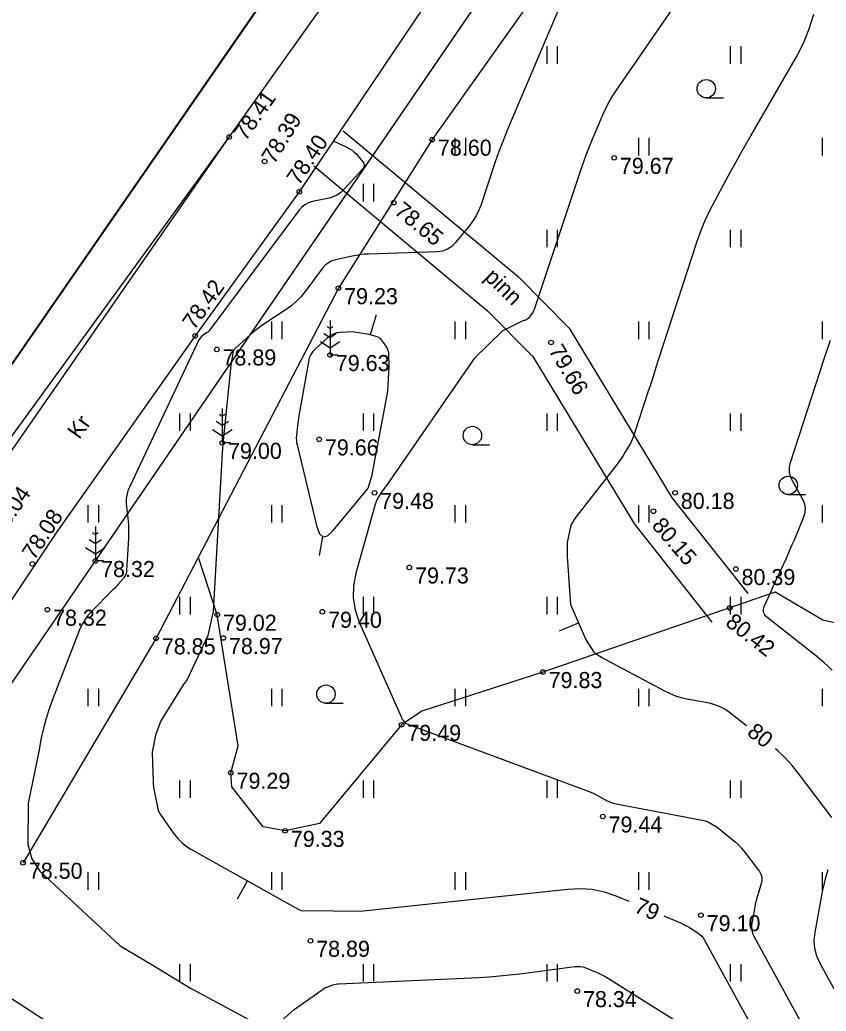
# Model space of a CAD drawing. Extents: x 628712 to 629616, y 6451157 to 6452671.
# Drawn here: x 629059.13 to 629094.28, y 6451590.28 to 6451633.48 of the extents above; entities that cross this region are included whole.
import ezdxf

# ---------------------------------------------------------------- set-up
doc = ezdxf.new("R2010")
doc.units = 0
for name, color, linetype in [('AED', 7, 'Continuous'), ('HALJASTUS', 7, 'Continuous'), ('HORISONTAAL-EH2000', 7, 'Continuous'), ('KORGUS-EH2000', 7, 'Continuous'), ('MOOTPIIR', 7, 'Continuous'), ('PIIR', 7, 'Continuous'), ('PUU', 7, 'Continuous'), ('TEE', 7, 'Continuous')]:
    doc.layers.add(name, color=color, linetype=linetype)

msp = doc.modelspace()

# ---------------------------------------------------------------- linework, layer by layer
at = {"layer": 'AED'}
for points in [[(629140.806, 6451642.17), (629106.927, 6451650.989), (629095.153, 6451654.148), (629083.897, 6451637.859), (629077.102, 6451628.262)], [(629073.014, 6451621.79), (629065.067, 6451606.53), (629059.27, 6451596.748)]]:
    msp.add_lwpolyline(points, dxfattribs=at)
at = {"layer": 'HALJASTUS'}
for p, q in [((629082.095, 6451632.334), (629082.095, 6451631.573)), ((629082.55, 6451632.334), (629082.55, 6451631.573)), ((629090.095, 6451632.334), (629090.095, 6451631.573)), ((629090.55, 6451632.334), (629090.55, 6451631.573)), ((629089.048, 6451630.083), (629089.798, 6451630.083)), ((629077.102, 6451628.262), (629073.014, 6451621.79)), ((629078.095, 6451628.334), (629078.095, 6451627.573)), ((629078.55, 6451628.334), (629078.55, 6451627.573)), ((629086.095, 6451628.334), (629086.095, 6451627.573)), ((629086.55, 6451628.334), (629086.55, 6451627.573)), ((629094.095, 6451628.334), (629094.095, 6451627.573)), ((629074.095, 6451626.334), (629074.095, 6451625.573)), ((629074.55, 6451626.334), (629074.55, 6451625.573)), ((629082.095, 6451624.334), (629082.095, 6451623.573)), ((629082.55, 6451624.334), (629082.55, 6451623.573)), ((629090.095, 6451624.334), (629090.095, 6451623.573)), ((629090.55, 6451624.334), (629090.55, 6451623.573)), ((629070.095, 6451620.334), (629070.095, 6451619.573)), ((629070.55, 6451620.334), (629070.55, 6451619.573)), ((629078.095, 6451620.334), (629078.095, 6451619.573)), ((629078.55, 6451620.334), (629078.55, 6451619.573)), ((629086.095, 6451620.334), (629086.095, 6451619.573)), ((629086.55, 6451620.334), (629086.55, 6451619.573)), ((629094.095, 6451620.334), (629094.095, 6451619.573)), ((629066.095, 6451616.334), (629066.095, 6451615.573)), ((629066.55, 6451616.334), (629066.55, 6451615.573)), ((629074.095, 6451616.334), (629074.095, 6451615.573)), ((629074.55, 6451616.334), (629074.55, 6451615.573)), ((629082.095, 6451616.334), (629082.095, 6451615.573)), ((629082.55, 6451616.334), (629082.55, 6451615.573)), ((629090.095, 6451616.334), (629090.095, 6451615.573)), ((629090.55, 6451616.334), (629090.55, 6451615.573)), ((629078.855, 6451614.968), (629079.605, 6451614.968)), ((629092.622, 6451612.796), (629093.372, 6451612.796)), ((629062.095, 6451612.334), (629062.095, 6451611.573)), ((629062.55, 6451612.334), (629062.55, 6451611.573)), ((629070.095, 6451612.334), (629070.095, 6451611.573)), ((629070.55, 6451612.334), (629070.55, 6451611.573)), ((629078.095, 6451612.334), (629078.095, 6451611.573)), ((629078.55, 6451612.334), (629078.55, 6451611.573)), ((629086.095, 6451612.334), (629086.095, 6451611.573)), ((629086.55, 6451612.334), (629086.55, 6451611.573)), ((629094.095, 6451612.334), (629094.095, 6451611.573)), ((629066.095, 6451608.334), (629066.095, 6451607.573)), ((629066.55, 6451608.334), (629066.55, 6451607.573)), ((629074.095, 6451608.334), (629074.095, 6451607.573)), ((629074.55, 6451608.334), (629074.55, 6451607.573)), ((629082.095, 6451608.334), (629082.095, 6451607.573)), ((629082.55, 6451608.334), (629082.55, 6451607.573)), ((629090.095, 6451608.334), (629090.095, 6451607.573)), ((629090.55, 6451608.334), (629090.55, 6451607.573)), ((629062.095, 6451604.334), (629062.095, 6451603.573)), ((629062.55, 6451604.334), (629062.55, 6451603.573)), ((629070.095, 6451604.334), (629070.095, 6451603.573)), ((629070.55, 6451604.334), (629070.55, 6451603.573)), ((629078.095, 6451604.334), (629078.095, 6451603.573)), ((629078.55, 6451604.334), (629078.55, 6451603.573)), ((629086.095, 6451604.334), (629086.095, 6451603.573)), ((629086.55, 6451604.334), (629086.55, 6451603.573)), ((629094.095, 6451604.334), (629094.095, 6451603.573)), ((629072.472, 6451603.696), (629073.222, 6451603.696)), ((629066.095, 6451600.334), (629066.095, 6451599.573)), ((629066.55, 6451600.334), (629066.55, 6451599.573)), ((629074.095, 6451600.334), (629074.095, 6451599.573)), ((629074.55, 6451600.334), (629074.55, 6451599.573)), ((629082.095, 6451600.334), (629082.095, 6451599.573)), ((629082.55, 6451600.334), (629082.55, 6451599.573)), ((629090.095, 6451600.334), (629090.095, 6451599.573)), ((629090.55, 6451600.334), (629090.55, 6451599.573)), ((629062.095, 6451596.334), (629062.095, 6451595.573)), ((629062.55, 6451596.334), (629062.55, 6451595.573)), ((629070.095, 6451596.334), (629070.095, 6451595.573)), ((629070.55, 6451596.334), (629070.55, 6451595.573)), ((629078.095, 6451596.334), (629078.095, 6451595.573)), ((629078.55, 6451596.334), (629078.55, 6451595.573)), ((629086.095, 6451596.334), (629086.095, 6451595.573)), ((629086.55, 6451596.334), (629086.55, 6451595.573)), ((629094.095, 6451596.334), (629094.095, 6451595.573)), ((629066.095, 6451592.334), (629066.095, 6451591.573)), ((629066.55, 6451592.334), (629066.55, 6451591.573)), ((629074.095, 6451592.334), (629074.095, 6451591.573)), ((629074.55, 6451592.334), (629074.55, 6451591.573)), ((629082.095, 6451592.334), (629082.095, 6451591.573)), ((629082.55, 6451592.334), (629082.55, 6451591.573)), ((629090.095, 6451592.334), (629090.095, 6451591.573)), ((629090.55, 6451592.334), (629090.55, 6451591.573))]:
    msp.add_line(p, q, dxfattribs=at)
for points in [[(629096.759, 6451611.864), (629096.248, 6451607.805), (629095.56, 6451607.004), (629094.135, 6451607.327), (629092.058, 6451608.543)], [(629092.058, 6451608.543), (629081.929, 6451605.06), (629076.654, 6451603.349), (629075.77, 6451602.759), (629072.191, 6451598.456), (629070.69, 6451598.14), (629069.738, 6451598.318), (629068.374, 6451600.058), (629068.325, 6451600.671), (629068.638, 6451601.841), (629067.733, 6451607.559), (629066.926, 6451610.011)]]:
    msp.add_lwpolyline(points, dxfattribs=at)
for centre in [(629089.048, 6451630.483), (629078.855, 6451615.368), (629092.622, 6451613.196), (629072.472, 6451604.096)]:
    msp.add_circle(centre, 0.4, dxfattribs=at)
at = {"layer": 'HORISONTAAL-EH2000'}
for p, q in [((629074.659, 6451620.621), (629074.399, 6451619.759)), ((629072.187, 6451610.14), (629072.343, 6451610.954)), ((629082.659, 6451606.851), (629083.485, 6451607.209)), ((629068.61, 6451595.174), (629069.05, 6451595.959))]:
    msp.add_line(p, q, dxfattribs=at)
for points in [[(629083.914, 6451637.022), (629080.388, 6451628.704), (629080.235, 6451628.333), (629080.09, 6451627.96), (629079.952, 6451627.584), (629079.821, 6451627.205), (629079.216, 6451625.391), (629079.128, 6451625.163), (629079.021, 6451624.945), (629078.894, 6451624.737), (629078.748, 6451624.541), (629078.125, 6451623.776), (629077.958, 6451623.607), (629077.768, 6451623.485), (629077.556, 6451623.408), (629077.321, 6451623.376), (629074.331, 6451623.274), (629074.15, 6451623.264), (629073.969, 6451623.245), (629073.79, 6451623.219), (629073.611, 6451623.184), (629072.899, 6451623.03), (629072.729, 6451622.978), (629072.577, 6451622.899), (629072.442, 6451622.793), (629072.325, 6451622.66), (629071.565, 6451621.637), (629071.394, 6451621.426), (629071.207, 6451621.232), (629071.004, 6451621.055), (629070.785, 6451620.895), (629069.681, 6451620.157), (629069.546, 6451620.063), (629069.414, 6451619.964), (629069.287, 6451619.86), (629069.163, 6451619.752), (629068.53, 6451619.174), (629068.486, 6451619.127), (629068.451, 6451619.075), (629068.426, 6451619.018), (629068.41, 6451618.956), (629068.365, 6451618.698), (629068.354, 6451618.633), (629068.344, 6451618.568), (629068.336, 6451618.503), (629068.328, 6451618.438), (629067.974, 6451615.001), (629067.946, 6451614.606), (629067.941, 6451614.538), (629067.937, 6451614.471), (629067.932, 6451614.404), (629067.928, 6451614.336), (629067.556, 6451607.712), (629067.551, 6451607.677), (629067.541, 6451607.643), (629067.319, 6451606.657), (629066.417, 6451604.727), (629066.247, 6451604.506), (629065.281, 6451602.926), (629065.043, 6451602.309), (629064.903, 6451601.566), (629064.941, 6451600.251), (629064.961, 6451600.021), (629065.157, 6451599.025), (629065.277, 6451598.815), (629065.859, 6451597.996), (629066.013, 6451597.802), (629066.186, 6451597.627), (629066.378, 6451597.474), (629066.588, 6451597.341), (629071.258, 6451594.72), (629071.385, 6451594.666), (629071.513, 6451594.647), (629071.641, 6451594.663), (629073.964, 6451594.632), (629083.014, 6451595.592), (629083.551, 6451595.628), (629084.078, 6451595.593), (629084.596, 6451595.487), (629085.105, 6451595.31), (629085.672, 6451595.071)], [(629088.129, 6451634.798), (629085.121, 6451630.413), (629084.951, 6451630.151), (629084.795, 6451629.882), (629084.653, 6451629.606), (629084.524, 6451629.322), (629084.036, 6451628.17), (629083.917, 6451627.882), (629083.803, 6451627.59), (629083.696, 6451627.297), (629083.594, 6451627.002), (629081.544, 6451620.863), (629081.522, 6451620.808), (629081.497, 6451620.755), (629081.466, 6451620.705), (629081.431, 6451620.658), (629081.281, 6451620.473), (629081.24, 6451620.433), (629081.194, 6451620.403), (629081.143, 6451620.384), (629081.087, 6451620.377), (629080.147, 6451619.913), (629078.933, 6451618.721)], [(629090.8, 6451602.721), (629090.067, 6451603.296), (629089.865, 6451603.436), (629089.65, 6451603.55), (629089.423, 6451603.637), (629089.184, 6451603.697), (629088.202, 6451603.882), (629087.96, 6451603.938), (629087.725, 6451604.012), (629087.496, 6451604.104), (629087.274, 6451604.215), (629084.486, 6451605.695), (629084.291, 6451605.807), (629084.167, 6451605.931), (629083.793, 6451606.498), (629083.148, 6451607.985), (629082.994, 6451610.092), (629083.001, 6451610.709), (629083.165, 6451611.464), (629083.335, 6451611.753), (629085.218, 6451614.178), (629085.286, 6451614.268), (629085.352, 6451614.36), (629085.414, 6451614.454), (629085.473, 6451614.55), (629085.706, 6451614.939), (629085.761, 6451615.037), (629085.811, 6451615.138), (629085.855, 6451615.242), (629085.893, 6451615.348), (629086.524, 6451617.277), (629086.641, 6451617.635), (629086.757, 6451617.992), (629086.873, 6451618.35), (629086.989, 6451618.707), (629088.636, 6451623.799), (629088.779, 6451624.208), (629088.94, 6451624.609), (629089.119, 6451625.003), (629089.315, 6451625.389), (629090.139, 6451626.918), (629090.346, 6451627.299), (629090.556, 6451627.679), (629090.769, 6451628.057), (629090.985, 6451628.433), (629092.976, 6451631.866), (629093.288, 6451632.468), (629093.54, 6451633.092), (629093.732, 6451633.737)], [(629072.799, 6451628.203), (629072.816, 6451628.193), (629073.437, 6451627.905), (629073.534, 6451627.853), (629073.625, 6451627.792), (629073.708, 6451627.722), (629073.785, 6451627.642), (629074.075, 6451627.302), (629074.129, 6451627.217), (629074.146, 6451627.134), (629074.126, 6451627.051), (629074.068, 6451626.969), (629073.234, 6451626.072), (629073.1, 6451625.947), (629072.952, 6451625.846), (629072.79, 6451625.77), (629072.614, 6451625.718), (629071.883, 6451625.56), (629071.709, 6451625.506), (629071.553, 6451625.425), (629071.414, 6451625.316), (629071.294, 6451625.18), (629067.373, 6451619.921), (629067.322, 6451619.877), (629067.268, 6451619.837), (629067.041, 6451619.685), (629066.937, 6451619.539), (629063.906, 6451613.123), (629063.833, 6451612.95), (629063.785, 6451612.772), (629063.765, 6451612.59), (629063.77, 6451612.402), (629063.846, 6451611.641), (629063.861, 6451611.45), (629063.869, 6451611.26), (629063.869, 6451611.069), (629063.862, 6451610.878), (629063.784, 6451609.48), (629063.772, 6451609.394), (629063.747, 6451609.314), (629063.709, 6451609.238), (629063.658, 6451609.168), (629063.428, 6451608.898), (629063.37, 6451608.831), (629063.31, 6451608.766), (629063.25, 6451608.701), (629063.188, 6451608.638), (629062.263, 6451607.711), (629062.099, 6451607.528), (629061.955, 6451607.332), (629061.834, 6451607.122), (629061.733, 6451606.898), (629060.579, 6451603.942), (629060.374, 6451603.367), (629060.203, 6451602.784), (629060.065, 6451602.192), (629059.962, 6451601.591), (629059.486, 6451599.346), (629059.472, 6451597.547), (629059.645, 6451596.919), (629060.005, 6451596.375), (629063.5, 6451593.12), (629064.848, 6451592.334), (629066.565, 6451591.279), (629069.299, 6451589.816)], [(629075.168, 6451617.288), (629075.228, 6451618.376), (629075.212, 6451618.981), (629075.124, 6451619.218), (629075.017, 6451619.369), (629074.845, 6451619.591), (629074.709, 6451619.666), (629074.351, 6451619.774), (629073.611, 6451619.886), (629073.11, 6451619.864), (629072.946, 6451619.838), (629072.793, 6451619.787), (629072.651, 6451619.71), (629072.519, 6451619.608), (629072.016, 6451619.149), (629071.903, 6451619.028), (629071.813, 6451618.893), (629071.747, 6451618.746), (629071.706, 6451618.585), (629071.291, 6451616.219), (629071.274, 6451616.114), (629071.258, 6451616.009), (629071.244, 6451615.904), (629071.232, 6451615.798), (629071.187, 6451615.375), (629071.18, 6451615.27), (629071.182, 6451615.165), (629071.194, 6451615.061), (629071.214, 6451614.957), (629072.071, 6451611.391), (629072.186, 6451611.084), (629072.343, 6451610.954), (629072.541, 6451611.001), (629072.78, 6451611.226), (629074.263, 6451613.015), (629074.297, 6451613.062), (629074.321, 6451613.113), (629074.337, 6451613.168), (629074.475, 6451613.578), (629075.168, 6451617.288)], [(629094.537, 6451605.14), (629094.18, 6451605.481), (629093.8, 6451605.799), (629091.695, 6451607.452), (629091.597, 6451607.552), (629091.545, 6451607.663), (629091.539, 6451607.786), (629091.579, 6451607.921), (629091.832, 6451608.48), (629091.895, 6451608.62), (629091.958, 6451608.759), (629092.022, 6451608.899), (629092.086, 6451609.038), (629092.526, 6451609.995), (629092.62, 6451610.201), (629092.711, 6451610.408), (629092.801, 6451610.616), (629092.889, 6451610.825), (629093.3, 6451611.817), (629093.361, 6451612.021), (629093.373, 6451612.222), (629093.336, 6451612.42), (629093.25, 6451612.614), (629092.808, 6451613.387), (629092.72, 6451613.583), (629092.677, 6451613.783), (629092.679, 6451613.988), (629092.725, 6451614.197), (629094.184, 6451618.706), (629094.467, 6451619.521)], [(629078.933, 6451618.721), (629075.268, 6451613.421), (629075.217, 6451613.331), (629074.865, 6451612.857), (629074.787, 6451612.741), (629074.72, 6451612.62), (629074.664, 6451612.493), (629074.62, 6451612.36), (629073.775, 6451609.363), (629073.669, 6451608.822), (629073.658, 6451608.287), (629073.743, 6451607.759), (629073.924, 6451607.238), (629075.758, 6451603.075), (629075.771, 6451603.047), (629075.786, 6451603.02), (629075.802, 6451602.994), (629075.82, 6451602.969), (629075.896, 6451602.87), (629075.916, 6451602.847), (629075.939, 6451602.827), (629075.964, 6451602.811), (629075.992, 6451602.798), (629083.907, 6451599.864), (629084.011, 6451599.824), (629084.113, 6451599.779), (629084.214, 6451599.731), (629084.313, 6451599.679), (629084.705, 6451599.463), (629084.804, 6451599.413), (629084.907, 6451599.372), (629085.012, 6451599.339), (629085.121, 6451599.314), (629088.803, 6451598.618), (629088.996, 6451598.57), (629089.18, 6451598.499), (629089.355, 6451598.407), (629089.519, 6451598.293), (629090.155, 6451597.793), (629090.31, 6451597.664), (629090.455, 6451597.525), (629090.591, 6451597.378), (629090.718, 6451597.221), (629091.365, 6451596.364), (629091.433, 6451596.251), (629091.47, 6451596.133), (629091.476, 6451596.009), (629091.451, 6451595.88), (629091.291, 6451595.352), (629091.253, 6451595.219), (629091.218, 6451595.086), (629091.188, 6451594.951), (629091.162, 6451594.816), (629091.038, 6451594.127), (629091.023, 6451593.969), (629091.034, 6451593.816), (629091.072, 6451593.667), (629091.137, 6451593.522), (629093.386, 6451589.415)], [(629065.854, 6451586.191), (629057.572, 6451591.593), (629057.454, 6451591.67), (629057.337, 6451591.746), (629057.219, 6451591.822), (629057.102, 6451591.898), (629056.521, 6451592.271), (629056.463, 6451592.315), (629056.414, 6451592.367), (629056.375, 6451592.426), (629056.345, 6451592.493), (629056.244, 6451592.775), (629056.22, 6451592.846), (629056.199, 6451592.918), (629053.909, 6451597.605), (629053.899, 6451597.627), (629053.779, 6451597.801), (629053.483, 6451598.282), (629053.405, 6451598.432), (629053.368, 6451598.536), (629053.353, 6451598.974), (629053.403, 6451599.198), (629054.246, 6451601.432)], [(629094.526, 6451598.721), (629093.075, 6451600.641), (629092.791, 6451600.992), (629092.486, 6451601.324), (629092.161, 6451601.634), (629092.068, 6451601.712)], [(629095.001, 6451590.55), (629094.014, 6451592.353), (629093.868, 6451592.677), (629093.783, 6451593.011), (629093.758, 6451593.355), (629093.792, 6451593.709), (629094.07, 6451595.253), (629094.129, 6451595.556), (629094.197, 6451595.857), (629094.273, 6451596.156), (629094.359, 6451596.453)], [(629087.193, 6451594.432), (629087.923, 6451594.125), (629088.024, 6451594.08), (629088.122, 6451594.031), (629088.219, 6451593.979), (629088.313, 6451593.922), (629088.686, 6451593.689), (629088.774, 6451593.626), (629088.853, 6451593.553), (629088.921, 6451593.471), (629088.978, 6451593.379), (629092.2, 6451587.497)], [(629070.545, 6451589.878), (629071.091, 6451590.345), (629072.3, 6451591.206), (629072.353, 6451591.245), (629072.409, 6451591.278), (629072.467, 6451591.307), (629072.528, 6451591.332), (629072.777, 6451591.42), (629072.84, 6451591.439), (629072.903, 6451591.454), (629072.968, 6451591.464), (629073.033, 6451591.47), (629079.138, 6451591.752), (629079.586, 6451591.778), (629080.032, 6451591.813), (629080.478, 6451591.857), (629080.922, 6451591.91), (629083.327, 6451592.225), (629083.457, 6451592.233), (629083.584, 6451592.225), (629083.709, 6451592.199), (629083.832, 6451592.157), (629084.318, 6451591.952), (629084.438, 6451591.899), (629084.556, 6451591.841), (629084.671, 6451591.778), (629084.784, 6451591.71), (629088.221, 6451589.558)]]:
    msp.add_lwpolyline(points, dxfattribs=at)
at = {"layer": 'KORGUS-EH2000'}
for centre in [(629068.254, 6451628.374), (629077.102, 6451628.262), (629069.796, 6451627.311), (629085.033, 6451627.471), (629071.31, 6451625.991), (629075.426, 6451625.514), (629073.014, 6451621.79), (629066.771, 6451619.709), (629082.284, 6451619.423), (629067.713, 6451619.121), (629072.651, 6451618.876), (629072.175, 6451615.201), (629067.953, 6451615.047), (629074.586, 6451612.868), (629087.69, 6451612.868), (629086.745, 6451612.068), (629059.673, 6451609.776), (629062.421, 6451609.899), (629076.107, 6451609.618), (629090.338, 6451609.549), (629060.327, 6451607.777), (629090.07, 6451607.859), (629090.073, 6451607.855), (629067.733, 6451607.559), (629072.315, 6451607.687), (629065.067, 6451606.53), (629067.994, 6451606.542), (629081.929, 6451605.06), (629075.77, 6451602.759), (629068.325, 6451600.671), (629084.541, 6451598.764), (629070.69, 6451598.14), (629059.27, 6451596.748), (629088.818, 6451594.464), (629071.796, 6451593.347), (629083.427, 6451591.154)]:
    msp.add_circle(centre, 0.1, dxfattribs=at)
at = {"layer": 'MOOTPIIR'}
msp.add_lwpolyline([(629033.912, 6451575.397), (629044.613, 6451594.321), (629068.254, 6451628.374), (629078.113, 6451642.23)], dxfattribs=at)
at = {"layer": 'PIIR'}
msp.add_lwpolyline([(629215.29, 6451953.02), (629202.78, 6451914.54), (629187.91, 6451870.09), (629147.07, 6451762.28), (629117.28, 6451693.24), (629096.15, 6451659.19), (629052.54, 6451595.5), (629035.89, 6451567.86), (629020.73, 6451531.63), (629010.8, 6451499.48), (629004.11, 6451483.29), (628995.91, 6451467.47), (628980.53, 6451444.19), (628970.22, 6451445.68), (628987.5, 6451468.84), (629000.2, 6451492.61), (629013.9, 6451532.2), (629025.58, 6451562.04), (629056.41, 6451615.07), (629088.36, 6451661.26), (629111, 6451696.71), (629139.72, 6451764.51), (629175.96, 6451859.22), (629278.7, 6452163.22)], dxfattribs=at)
for points in [[(629088.36, 6451661.26), (629056.41, 6451615.07), (629025.58, 6451562.04), (629013.9, 6451532.2), (629000.2, 6451492.61), (628987.5, 6451468.84), (628970.22, 6451445.68), (628990.16, 6451664.94)], [(629052.54, 6451595.5), (629096.15, 6451659.19), (629151.16, 6451647.02), (629127.99, 6451523.42), (629129.45, 6451403.6), (628980.53, 6451444.19), (628995.91, 6451467.47), (629004.11, 6451483.29), (629010.8, 6451499.48), (629020.73, 6451531.63), (629035.89, 6451567.86)]]:
    msp.add_lwpolyline(points, close=True, dxfattribs=at)
at = {"layer": 'PUU'}
for p, q in [((629072.651, 6451620.026), (629072.527, 6451620.109)), ((629072.651, 6451620.376), (629072.651, 6451618.876)), ((629072.775, 6451620.109), (629072.651, 6451620.026)), ((629072.651, 6451619.626), (629072.384, 6451619.804)), ((629072.918, 6451619.804), (629072.651, 6451619.626)), ((629072.227, 6451619.465), (629072.651, 6451619.183)), ((629072.651, 6451619.183), (629073.075, 6451619.465)), ((629073.011, 6451618.876), (629072.651, 6451618.876)), ((629067.953, 6451616.547), (629067.953, 6451615.047)), ((629067.953, 6451616.197), (629067.829, 6451616.28)), ((629068.077, 6451616.28), (629067.953, 6451616.197)), ((629067.529, 6451615.636), (629067.953, 6451615.354)), ((629067.953, 6451615.797), (629067.686, 6451615.975)), ((629068.22, 6451615.975), (629067.953, 6451615.797)), ((629067.953, 6451615.354), (629068.377, 6451615.636)), ((629068.313, 6451615.047), (629067.953, 6451615.047)), ((629062.421, 6451611.399), (629062.421, 6451609.899)), ((629062.421, 6451611.049), (629062.297, 6451611.132)), ((629062.545, 6451611.132), (629062.421, 6451611.049)), ((629061.997, 6451610.488), (629062.421, 6451610.206)), ((629062.421, 6451610.649), (629062.154, 6451610.827)), ((629062.688, 6451610.827), (629062.421, 6451610.649)), ((629062.421, 6451610.206), (629062.845, 6451610.488)), ((629062.781, 6451609.899), (629062.421, 6451609.899))]:
    msp.add_line(p, q, dxfattribs=at)
at = {"layer": 'TEE'}
for points in [[(629017.963, 6451541.111), (629022.089, 6451552.534), (629027.322, 6451563.41), (629033.912, 6451575.397), (629039.599, 6451585.741), (629044.613, 6451594.321), (629056.343, 6451612), (629068.254, 6451628.374), (629078.113, 6451642.23), (629085.072, 6451652.288), (629091.896, 6451662.608)], [(629094.752, 6451660.662), (629087.972, 6451650.277), (629080.819, 6451640.118), (629071.31, 6451625.991), (629066.771, 6451619.709), (629060.741, 6451611.177), (629048.481, 6451592.781), (629045.008, 6451587.028), (629045.646, 6451584.914), (629046.01, 6451583.707), (629051.41, 6451580.022)], [(629073.224, 6451628.652), (629080.87, 6451622.277), (629083.078, 6451620.042), (629087.568, 6451612.639), (629090.858, 6451608.475)], [(629071.944, 6451627.116), (629079.515, 6451620.803), (629081.49, 6451618.804), (629085.922, 6451611.497), (629089.288, 6451607.235)]]:
    msp.add_lwpolyline(points, dxfattribs=at)

# ---------------------------------------------------------------- texts
at = {"layer": 'HORISONTAAL-EH2000'}
for s, rotation, p in [('80', 321.8735, (629090.783, 6451602.347)), ('79', 337.1877, (629085.859, 6451594.613))]:
    msp.add_text(s, height=0.7, rotation=rotation, dxfattribs=at).set_placement(p)
at = {"layer": 'KORGUS-EH2000'}
for s, rotation, p in [('78.41', 54.4856, (629068.969, 6451628.171)), ('78.39', 58.4441, (629070.215, 6451627.158)), ('78.40', 56.0535, (629071.288, 6451626.228)), ('78.65', 320.6901, (629075.407, 6451625.07)), ('78.42', 54.7388, (629066.73, 6451619.93)), ('79.66', 300.5371, (629082.158, 6451619.076)), ('78.04', 55.9056, (629058.329, 6451610.908)), ('78.08', 56.7443, (629059.757, 6451609.898)), ('80.15', 310.5534, (629086.64, 6451611.423)), ('80.42', 322.1047, (629089.84, 6451607.126))]:
    msp.add_text(s, height=0.7, rotation=rotation, dxfattribs=at).set_placement(p)
for s, p in [('78.60', (629077.352, 6451627.562)), ('79.67', (629085.283, 6451626.771)), ('79.23', (629073.264, 6451621.09)), ('78.89', (629067.963, 6451618.421)), ('79.63', (629072.901, 6451618.176)), ('79.66', (629072.425, 6451614.501)), ('79.00', (629068.203, 6451614.347)), ('79.48', (629074.836, 6451612.168)), ('80.18', (629087.94, 6451612.168)), ('78.32', (629062.671, 6451609.199)), ('79.73', (629076.357, 6451608.918)), ('80.39', (629090.588, 6451608.849)), ('78.32', (629060.577, 6451607.077)), ('79.02', (629067.983, 6451606.859)), ('79.40', (629072.565, 6451606.987)), ('78.97', (629068.244, 6451605.842)), ('78.85', (629065.317, 6451605.83)), ('79.83', (629082.179, 6451604.36)), ('79.49', (629076.02, 6451602.059)), ('79.29', (629068.575, 6451599.971)), ('79.44', (629084.791, 6451598.064)), ('79.33', (629070.94, 6451597.44)), ('78.50', (629059.52, 6451596.048)), ('79.10', (629089.068, 6451593.764)), ('78.89', (629072.046, 6451592.647)), ('78.34', (629083.677, 6451590.454))]:
    msp.add_text(s, height=0.7, dxfattribs=at).set_placement(p)
at = {"layer": 'TEE'}
for s, rotation, p in [('pinn', 315.776, (629079.342, 6451622.222)), ('Kr', 54.0527, (629061.714, 6451615.166))]:
    msp.add_text(s, height=0.7, rotation=rotation, dxfattribs=at).set_placement(p)

doc.saveas('drawing.dxf')
